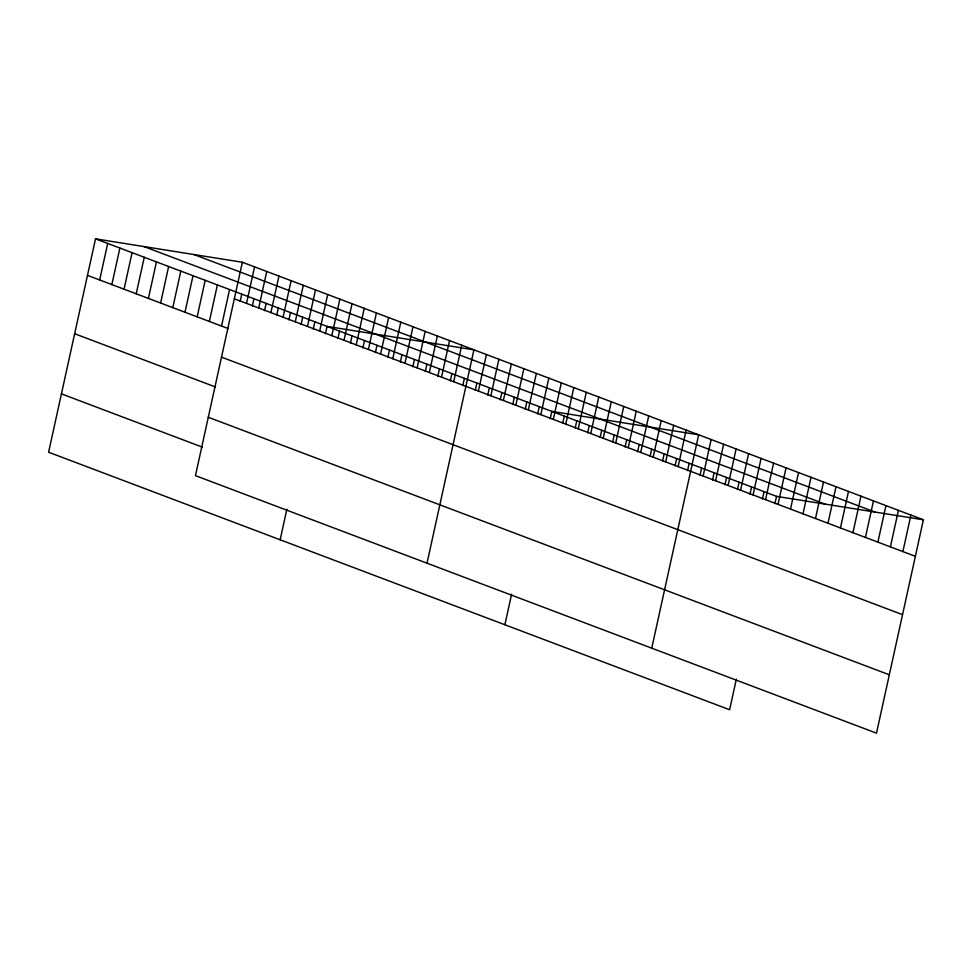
<?xml version="1.0" encoding="UTF-8"?>
<svg xmlns="http://www.w3.org/2000/svg" width="972" height="972" viewBox="0 0 972 972"><rect width="100%" height="100%" fill="white"/><g stroke="black" fill="none" stroke-linecap="round" stroke-linejoin="round"><path stroke-width="1.46" d="M242.368 262.258L195.457 475.636L876.489 733.155L923.4 519.777L242.368 262.258L95.511 238.845L48.6 452.223L729.632 709.742L736.351 679.173M99.666 279.972L107.698 243.462M111.853 284.589L119.884 248.067M124.039 289.194L132.071 252.671M136.226 293.799L144.257 257.288M148.412 298.404L156.443 261.893M160.611 303.021L168.63 266.498M172.797 307.626L180.816 271.103M184.984 312.231L193.003 275.72M197.17 316.836L205.189 280.325M209.357 321.453L217.376 284.93M221.543 326.057L229.574 289.535M240.145 301.454L241.761 294.151M246.524 303.385L254.555 266.875M252.331 306.059L253.947 298.756M258.71 307.99L266.741 271.48M264.518 310.663L266.134 303.361M270.896 312.607L278.928 276.084M276.704 315.28L278.32 307.978M283.083 317.212L291.114 280.689M288.903 319.885L290.507 312.583M295.269 321.817L303.3 285.306M301.089 324.49L302.693 317.188M307.456 326.434L315.487 289.911M313.276 329.095L314.879 321.793M319.654 331.039L327.673 294.516M280.155 539.776L286.874 509.207M325.462 333.712L327.066 326.41L473.923 349.823L427.012 563.189M331.841 335.644L339.86 299.133M337.94 338.426L339.544 331.124M344.027 340.249L352.046 303.738M350.43 343.152L352.034 335.85M356.214 344.866L364.233 308.343M362.908 347.867L364.524 340.565M368.4 349.47L376.419 312.948M375.399 352.593L377.002 345.291M380.587 354.075L388.618 317.565M387.889 357.319L389.493 350.017M392.773 358.692L400.804 322.169M400.367 362.034L401.971 354.731M404.96 363.297L412.991 326.774M412.857 366.76L414.461 359.458M417.146 367.902L425.177 331.379M425.347 371.474L426.951 364.172M429.332 372.507L437.364 335.996M437.825 376.2L439.429 368.898M441.519 377.124L449.55 340.601M450.315 380.915L451.919 373.613M453.705 381.729L461.736 345.206M462.793 385.641L464.409 378.339M475.284 390.367L476.888 383.065M478.382 391.06L486.401 354.537M487.774 395.082L489.378 387.779M490.86 395.774L498.891 359.263M500.252 399.808L501.856 392.506M503.35 400.5L511.381 363.978M512.742 404.522L514.346 397.22M515.828 405.215L523.859 368.704M525.232 409.248L526.836 401.946M528.318 409.941L536.35 373.418M537.71 413.963L539.314 406.661M540.809 414.667L548.828 378.144M504.893 624.753L511.612 594.184M550.201 418.689L551.804 411.387L698.661 434.8L651.75 648.166M553.287 419.382L561.318 382.871M562.679 423.415L564.295 416.113M565.777 424.108L573.808 387.585M575.169 428.13L576.773 420.827M578.255 428.822L586.286 392.311M587.659 432.856L589.263 425.554M590.745 433.548L598.776 397.026M600.137 437.57L601.741 430.268M603.235 438.263L611.267 401.752M612.627 442.296L614.231 434.994M615.713 442.989L623.745 406.466M625.105 447.011L626.721 439.709M628.204 447.715L636.235 411.192M637.596 451.737L639.199 444.435M640.694 452.43L648.713 415.919M650.086 456.463L651.69 449.149M653.172 457.156L661.203 420.633M662.564 461.178L664.168 453.875M665.662 461.87L673.693 425.359M675.054 465.904L676.658 458.602M678.14 466.596L686.171 430.074M687.544 470.618L689.148 463.316M700.022 475.344L701.626 468.042M703.121 476.037L711.139 439.514M712.512 480.059L714.116 472.757M715.599 480.763L723.63 444.24M724.991 484.785L726.606 477.483M728.089 485.478L736.12 448.967M737.481 489.511L739.085 482.197M740.579 490.204L748.598 453.681M749.971 494.226L751.575 486.923M753.057 494.918L761.088 458.407M762.449 498.952L764.053 491.65M765.547 499.644L773.578 463.122M774.939 503.666L776.543 496.364L95.511 238.845M778.025 504.359L786.056 467.848M790.515 509.085L798.547 472.562M803.006 513.811L811.025 477.288M815.484 518.526L823.515 482.015M827.974 523.252L836.005 486.729M840.452 527.966L848.483 491.455M852.942 532.692L860.973 496.17M865.432 537.407L873.464 500.896M877.91 542.133L885.942 505.61M890.401 546.859L898.432 510.336M902.891 551.574L910.91 515.063M776.543 496.364L923.4 519.777M193.902 254.53L874.934 512.05M143.978 246.572L825.009 504.091M234.337 298.781L915.369 556.3M87.48 275.368L228.311 328.621M221.507 357.137L902.538 614.656M74.65 333.724L215.48 386.978M208.287 417.267L889.319 674.787M61.43 393.854L202.261 447.108"/></g></svg>
